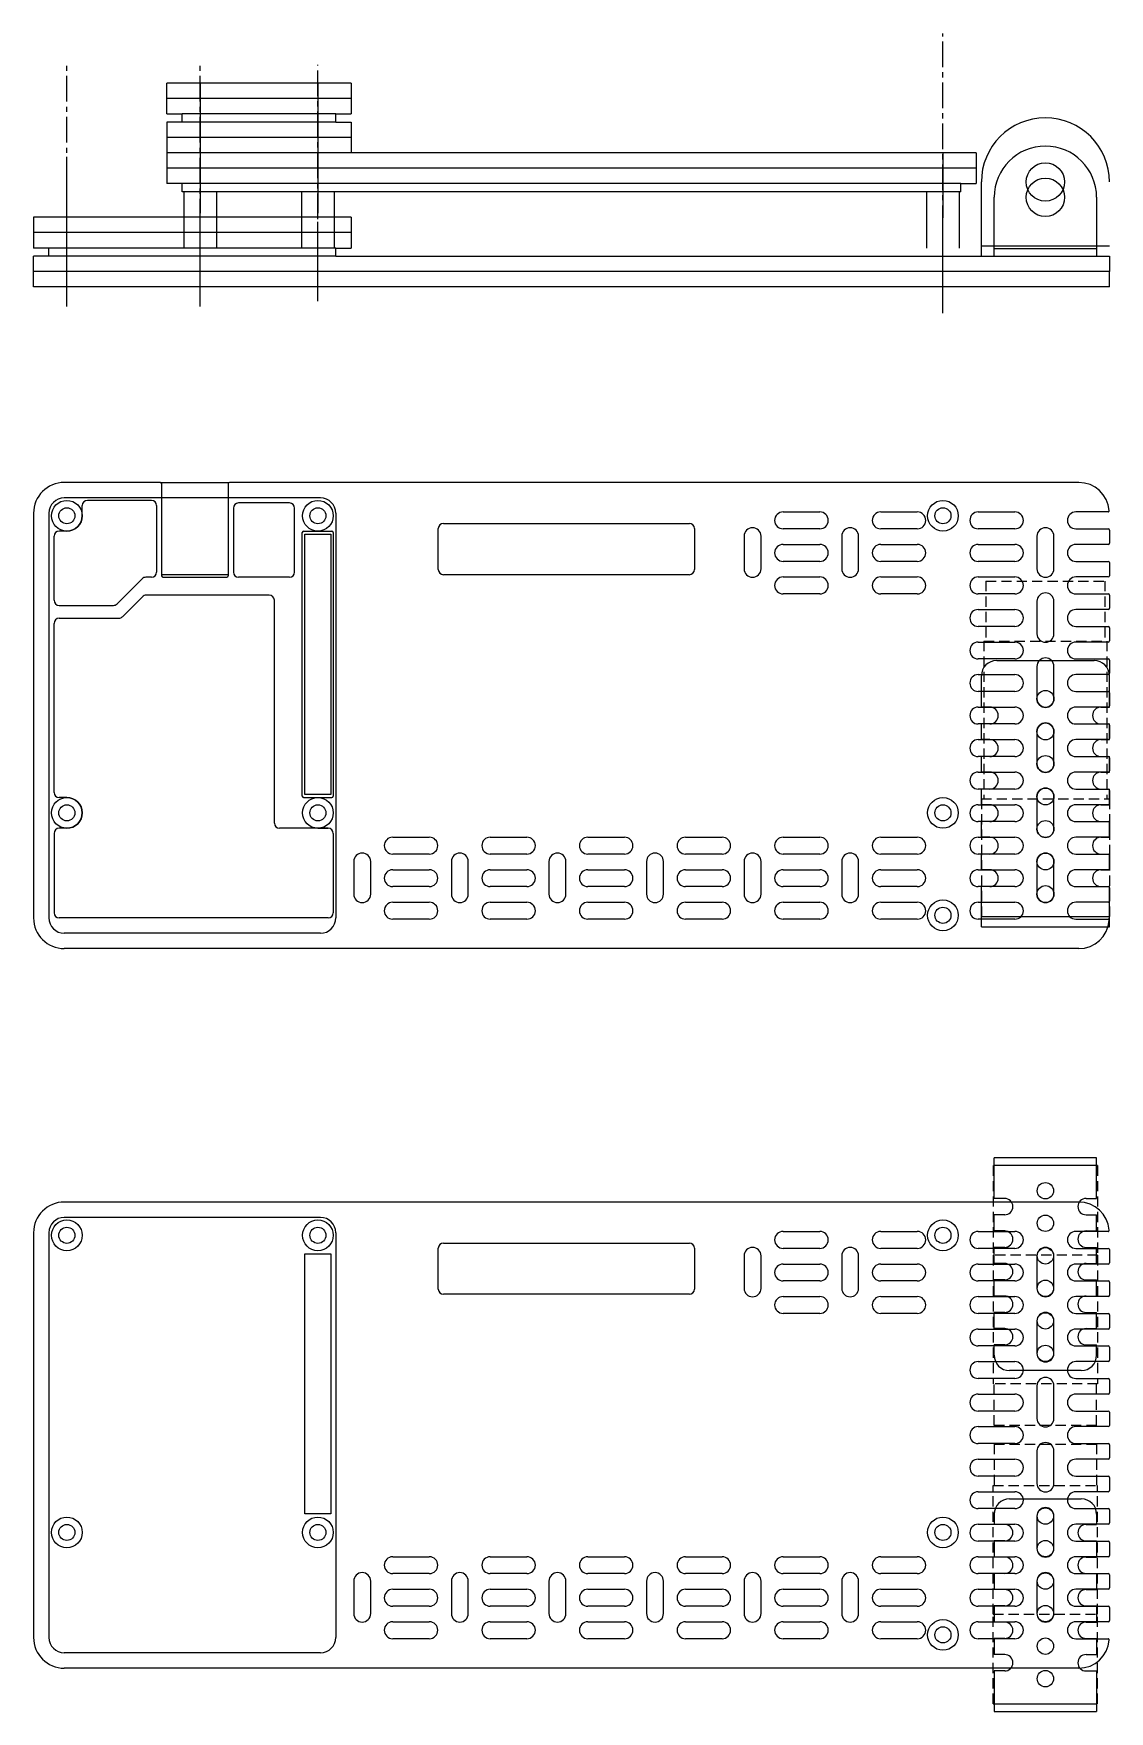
# Model space of a CAD drawing. Header units: millimetres. Extents: x -436 to 702, y -520 to 282.
# Drawn here: x -29 to 181, y -520.3 to -192.8 of the extents above; entities that cross this region are included whole.
import ezdxf

# ---------------------------------------------------------------- set-up
doc = ezdxf.new("R2010")
doc.units = ezdxf.units.MM
doc.header["$LTSCALE"] = 4
doc.header["$MEASUREMENT"] = 0
doc.linetypes.add('CENTER', pattern=[2, 1.25, -0.25, 0.25, -0.25])
doc.linetypes.add('DASHED', pattern=[0.75, 0.5, -0.25])
doc.layers.add('Mechanical', color=6, linetype='Continuous')
doc.layers.add('PCB', color=4, linetype='Continuous')

msp = doc.modelspace()

# ---------------------------------------------------------------- linework, layer by layer
for p, q in [((33, -202.45), (-3, -202.45)), ((-3, -205.45), (-3, -202.45)), ((33, -202.45), (33, -205.45)), ((33, -205.45), (-3, -205.45)), ((-3, -208.45), (-3, -205.45)), ((33, -205.45), (33, -208.45)), ((-3, -210.05), (-3, -213.05)), ((33, -210.05), (33, -213.05)), ((33, -213.05), (-3, -213.05)), ((-3, -213.05), (-3, -216.05)), ((155, -216.05), (-3, -216.05)), ((-3, -216.05), (-3, -219.05)), ((33, -213.05), (33, -216.05)), ((155, -216.05), (155, -219.05)), ((155, -219.05), (-3, -219.05)), ((-3, -219.05), (-3, -222.05)), ((155, -219.05), (155, -222.05)), ((33, -228.65), (-29, -228.65)), ((-29, -228.65), (-29, -231.65)), ((33, -228.65), (33, -231.65)), ((33, -231.65), (-29, -231.65)), ((-29, -231.65), (-29, -234.65)), ((33, -231.65), (33, -234.65)), ((-29, -239.25), (-29, -236.25)), ((30, -236.25), (181, -236.25)), ((181, -236.25), (181, -239.25)), ((181, -239.25), (-29, -239.25)), ((181, -242.25), (-29, -242.25)), ((-4.25, -280.42), (-23, -280.42)), ((175, -280.42), (9.25, -280.42)), ((-6, -283.92), (-18.5, -283.92)), ((20.96, -284.42), (11, -284.42)), ((-29, -286.42), (-29, -365.42)), ((21.96, -297.92), (21.96, -285.42)), ((23.46, -341.67), (23.46, -290.17)), ((29.5, -290.17), (29.5, -341.67)), ((-25, -348.92), (-25, -364.42)), ((28.5, -365.42), (-24, -365.42)), ((175, -371.42), (-23, -371.42)), ((175, -420.89), (-23, -420.89)), ((-29, -426.89), (-29, -505.89)), ((175, -511.89), (-23, -511.89))]:
    msp.add_line(p, q)
at = {"linetype": 'Continuous'}
for p, q in [((-3, -208.45), (0, -208.45)), ((30, -208.45), (33, -208.45)), ((0, -210.05), (-3, -210.05)), ((30, -210.05), (33, -210.05)), ((0, -222.05), (-3, -222.05)), ((152, -222.05), (155, -222.05)), ((-26, -234.65), (-29, -234.65)), ((30, -234.65), (33, -234.65)), ((-26, -236.25), (-29, -236.25)), ((-29, -242.25), (-29, -239.25)), ((181, -242.25), (181, -239.25)), ((-4, -280.67), (-4, -298.67)), ((9, -280.67), (9, -298.67)), ((-19.5, -286.92), (-19.5, -284.92)), ((-5, -284.92), (-5, -297.92)), ((10, -285.42), (10, -297.92)), ((117.3, -286.17), (124.45, -286.17)), ((136.35, -286.17), (143.5, -286.17)), ((155.4, -286.17), (162.55, -286.17)), ((180.73, -286.17), (174.45, -286.17)), ((-25, -303.42), (-25, -290.92)), ((-22.5, -289.92), (-24, -289.92)), ((23.71, -289.92), (29.25, -289.92)), ((50, -297.42), (50, -289.42)), ((51, -288.42), (99, -288.42)), ((100, -289.42), (100, -297.42)), ((109.7, -290.92), (109.7, -297.27)), ((113, -297.27), (113, -290.92)), ((124.45, -289.47), (117.3, -289.47)), ((128.75, -290.92), (128.75, -297.27)), ((132.05, -297.27), (132.05, -290.92)), ((143.5, -289.47), (136.35, -289.47)), ((162.55, -289.47), (155.4, -289.47)), ((166.85, -290.92), (166.85, -297.27)), ((170.15, -297.27), (170.15, -290.92)), ((174.45, -289.47), (180.75, -289.47)), ((181, -289.72), (181, -292.27)), ((117.3, -292.52), (124.45, -292.52)), ((136.35, -292.52), (143.5, -292.52)), ((155.4, -292.52), (162.55, -292.52)), ((180.75, -292.52), (174.45, -292.52)), ((124.45, -295.82), (117.3, -295.82)), ((143.5, -295.82), (136.35, -295.82)), ((162.55, -295.82), (155.4, -295.82)), ((174.45, -295.82), (180.75, -295.82)), ((181, -296.07), (181, -298.62)), ((-12.71, -304.13), (-7.79, -299.22)), ((-6, -298.92), (-7.09, -298.92)), ((-3.75, -298.92), (8.75, -298.92)), ((20.96, -298.92), (11, -298.92)), ((99, -298.42), (51, -298.42)), ((117.3, -298.87), (124.45, -298.87)), ((136.35, -298.87), (143.5, -298.87)), ((155.4, -298.87), (162.55, -298.87)), ((180.75, -298.87), (174.45, -298.87)), ((-24, -304.42), (-13.41, -304.42)), ((-11.67, -306.63), (-7.76, -302.72)), ((17, -302.42), (-7.05, -302.42)), ((18, -346.92), (18, -303.42)), ((124.45, -302.17), (117.3, -302.17)), ((143.5, -302.17), (136.35, -302.17)), ((162.55, -302.17), (155.4, -302.17)), ((166.85, -303.62), (166.85, -309.97)), ((170.15, -309.97), (170.15, -303.62)), ((174.45, -302.17), (180.75, -302.17)), ((181, -302.42), (181, -304.97)), ((-24, -306.92), (-12.38, -306.92)), ((155.4, -305.22), (162.55, -305.22)), ((180.75, -305.22), (174.45, -305.22)), ((-25, -340.92), (-25, -307.92)), ((162.55, -308.52), (155.4, -308.52)), ((174.45, -308.52), (180.75, -308.52)), ((181, -308.77), (181, -311.32)), ((155.4, -311.57), (162.55, -311.57)), ((180.75, -311.57), (174.45, -311.57)), ((162.55, -314.87), (155.4, -314.87)), ((166.85, -316.32), (166.85, -322.67)), ((170.15, -322.67), (170.15, -316.32)), ((174.45, -314.87), (180.75, -314.87)), ((181, -315.12), (181, -317.67)), ((155.4, -317.92), (162.55, -317.92)), ((180.75, -317.92), (174.45, -317.92)), ((162.55, -321.22), (155.4, -321.22)), ((155.4, -324.27), (162.55, -324.27)), ((174.45, -321.22), (180.75, -321.22)), ((180.75, -324.27), (174.45, -324.27)), ((181, -321.47), (181, -324.02)), ((162.55, -327.57), (155.4, -327.57)), ((155.4, -330.62), (162.55, -330.62)), ((166.85, -329.02), (166.85, -335.37)), ((170.15, -335.37), (170.15, -329.02)), ((174.45, -327.57), (180.75, -327.57)), ((180.75, -330.62), (174.45, -330.62)), ((181, -327.82), (181, -330.37)), ((162.55, -333.92), (155.4, -333.92)), ((174.45, -333.92), (180.75, -333.92)), ((155.4, -336.97), (162.55, -336.97)), ((180.75, -336.97), (174.45, -336.97)), ((181, -334.17), (181, -336.72)), ((162.55, -340.27), (155.4, -340.27)), ((174.45, -340.27), (180.75, -340.27)), ((181, -340.52), (181, -343.07)), ((-22.5, -341.92), (-24, -341.92)), ((23.71, -341.92), (29.25, -341.92)), ((155.4, -343.32), (162.55, -343.32)), ((166.85, -341.72), (166.85, -348.07)), ((170.15, -348.07), (170.15, -341.72)), ((180.75, -343.32), (174.45, -343.32)), ((162.55, -346.62), (155.4, -346.62)), ((174.45, -346.62), (180.75, -346.62)), ((181, -346.87), (181, -349.42)), ((-22.5, -347.92), (-24, -347.92)), ((28.5, -347.92), (19, -347.92)), ((26.5, -347.92), (28.5, -347.92)), ((29.5, -348.92), (29.5, -364.42)), ((41.1, -349.67), (48.25, -349.67)), ((60.15, -349.67), (67.3, -349.67)), ((79.2, -349.67), (86.35, -349.67)), ((98.25, -349.67), (105.4, -349.67)), ((117.3, -349.67), (124.45, -349.67)), ((136.35, -349.67), (143.5, -349.67)), ((155.4, -349.67), (162.55, -349.67)), ((180.75, -349.67), (174.45, -349.67)), ((48.25, -352.97), (41.1, -352.97)), ((67.3, -352.97), (60.15, -352.97)), ((86.35, -352.97), (79.2, -352.97)), ((105.4, -352.97), (98.25, -352.97)), ((124.45, -352.97), (117.3, -352.97)), ((143.5, -352.97), (136.35, -352.97)), ((162.55, -352.97), (155.4, -352.97)), ((174.45, -352.97), (180.75, -352.97)), ((181, -353.22), (181, -355.77)), ((33.5, -354.42), (33.5, -360.77)), ((36.8, -360.77), (36.8, -354.42)), ((41.1, -356.02), (48.25, -356.02)), ((52.55, -354.42), (52.55, -360.77)), ((55.85, -360.77), (55.85, -354.42)), ((60.15, -356.02), (67.3, -356.02)), ((71.6, -354.42), (71.6, -360.77)), ((74.9, -360.77), (74.9, -354.42)), ((79.2, -356.02), (86.35, -356.02)), ((90.65, -354.42), (90.65, -360.77)), ((93.95, -360.77), (93.95, -354.42)), ((98.25, -356.02), (105.4, -356.02)), ((109.7, -354.42), (109.7, -360.77)), ((113, -360.77), (113, -354.42)), ((117.3, -356.02), (124.45, -356.02)), ((128.75, -354.42), (128.75, -360.77)), ((132.05, -360.77), (132.05, -354.42)), ((136.35, -356.02), (143.5, -356.02)), ((155.4, -356.02), (162.55, -356.02)), ((166.85, -354.42), (166.85, -360.77)), ((170.15, -360.77), (170.15, -354.42)), ((180.75, -356.02), (174.45, -356.02)), ((48.25, -359.32), (41.1, -359.32)), ((67.3, -359.32), (60.15, -359.32)), ((86.35, -359.32), (79.2, -359.32)), ((105.4, -359.32), (98.25, -359.32)), ((124.45, -359.32), (117.3, -359.32)), ((143.5, -359.32), (136.35, -359.32)), ((162.55, -359.32), (155.4, -359.32)), ((174.45, -359.32), (180.75, -359.32)), ((181, -359.57), (181, -362.12)), ((41.1, -362.37), (48.25, -362.37)), ((60.15, -362.37), (67.3, -362.37)), ((79.2, -362.37), (86.35, -362.37)), ((98.25, -362.37), (105.4, -362.37)), ((117.3, -362.37), (124.45, -362.37)), ((136.35, -362.37), (143.5, -362.37)), ((155.4, -362.37), (162.55, -362.37)), ((180.75, -362.37), (174.45, -362.37)), ((48.25, -365.67), (41.1, -365.67)), ((67.3, -365.67), (60.15, -365.67)), ((86.35, -365.67), (79.2, -365.67)), ((105.4, -365.67), (98.25, -365.67)), ((124.45, -365.67), (117.3, -365.67)), ((143.5, -365.67), (136.35, -365.67)), ((162.55, -365.67), (155.4, -365.67)), ((174.45, -365.67), (180.73, -365.67)), ((51, -428.89), (99, -428.89)), ((117.3, -426.64), (124.45, -426.64)), ((136.35, -426.64), (143.5, -426.64)), ((155.4, -426.64), (162.55, -426.64)), ((180.73, -426.64), (174.45, -426.64)), ((50, -437.89), (50, -429.89)), ((100, -429.89), (100, -437.89)), ((109.7, -431.39), (109.7, -437.74)), ((113, -437.74), (113, -431.39)), ((124.45, -429.94), (117.3, -429.94)), ((128.75, -431.39), (128.75, -437.74)), ((132.05, -437.74), (132.05, -431.39)), ((143.5, -429.94), (136.35, -429.94)), ((162.55, -429.94), (155.4, -429.94)), ((166.85, -431.39), (166.85, -437.74)), ((170.15, -437.74), (170.15, -431.39)), ((174.45, -429.94), (180.75, -429.94)), ((181, -430.19), (181, -432.74)), ((117.3, -432.99), (124.45, -432.99)), ((136.35, -432.99), (143.5, -432.99)), ((155.4, -432.99), (162.55, -432.99)), ((180.75, -432.99), (174.45, -432.99)), ((99, -438.89), (51, -438.89)), ((124.45, -436.29), (117.3, -436.29)), ((143.5, -436.29), (136.35, -436.29)), ((162.55, -436.29), (155.4, -436.29)), ((174.45, -436.29), (180.75, -436.29)), ((181, -436.54), (181, -439.09)), ((117.3, -439.34), (124.45, -439.34)), ((136.35, -439.34), (143.5, -439.34)), ((155.4, -439.34), (162.55, -439.34)), ((180.75, -439.34), (174.45, -439.34)), ((124.45, -442.64), (117.3, -442.64)), ((143.5, -442.64), (136.35, -442.64)), ((162.55, -442.64), (155.4, -442.64)), ((166.85, -444.09), (166.85, -450.44)), ((170.15, -450.44), (170.15, -444.09)), ((174.45, -442.64), (180.75, -442.64)), ((181, -442.89), (181, -445.44)), ((155.4, -445.69), (162.55, -445.69)), ((180.75, -445.69), (174.45, -445.69)), ((162.55, -448.99), (155.4, -448.99)), ((174.45, -448.99), (180.75, -448.99)), ((181, -449.24), (181, -451.79)), ((155.4, -452.04), (162.55, -452.04)), ((180.75, -452.04), (174.45, -452.04)), ((162.55, -455.34), (155.4, -455.34)), ((155.4, -458.39), (162.55, -458.39)), ((166.85, -456.79), (166.85, -463.14)), ((170.15, -463.14), (170.15, -456.79)), ((174.45, -455.34), (180.75, -455.34)), ((180.75, -458.39), (174.45, -458.39)), ((181, -455.59), (181, -458.14)), ((162.55, -461.69), (155.4, -461.69)), ((174.45, -461.69), (180.75, -461.69)), ((155.4, -464.74), (162.55, -464.74)), ((180.75, -464.74), (174.45, -464.74)), ((181, -461.94), (181, -464.49)), ((162.55, -468.04), (155.4, -468.04)), ((174.45, -468.04), (180.75, -468.04)), ((181, -468.29), (181, -470.84)), ((155.4, -471.09), (162.55, -471.09)), ((166.85, -469.49), (166.85, -475.84)), ((170.15, -475.84), (170.15, -469.49)), ((180.75, -471.09), (174.45, -471.09)), ((162.55, -474.39), (155.4, -474.39)), ((174.45, -474.39), (180.75, -474.39)), ((181, -474.64), (181, -477.19)), ((155.4, -477.44), (162.55, -477.44)), ((180.75, -477.44), (174.45, -477.44)), ((162.55, -480.74), (155.4, -480.74)), ((174.45, -480.74), (180.75, -480.74)), ((181, -480.99), (181, -483.54)), ((155.4, -483.79), (162.55, -483.79)), ((166.85, -482.19), (166.85, -488.54)), ((170.15, -488.54), (170.15, -482.19)), ((180.75, -483.79), (174.45, -483.79)), ((162.55, -487.09), (155.4, -487.09)), ((174.45, -487.09), (180.75, -487.09)), ((181, -487.34), (181, -489.89)), ((41.1, -490.14), (48.25, -490.14)), ((60.15, -490.14), (67.3, -490.14)), ((79.2, -490.14), (86.35, -490.14)), ((98.25, -490.14), (105.4, -490.14)), ((117.3, -490.14), (124.45, -490.14)), ((136.35, -490.14), (143.5, -490.14)), ((155.4, -490.14), (162.55, -490.14)), ((180.75, -490.14), (174.45, -490.14)), ((48.25, -493.44), (41.1, -493.44)), ((67.3, -493.44), (60.15, -493.44)), ((86.35, -493.44), (79.2, -493.44)), ((105.4, -493.44), (98.25, -493.44)), ((124.45, -493.44), (117.3, -493.44)), ((143.5, -493.44), (136.35, -493.44)), ((162.55, -493.44), (155.4, -493.44)), ((174.45, -493.44), (180.75, -493.44)), ((181, -493.69), (181, -496.24)), ((33.5, -494.89), (33.5, -501.24)), ((36.8, -501.24), (36.8, -494.89)), ((41.1, -496.49), (48.25, -496.49)), ((52.55, -494.89), (52.55, -501.24)), ((55.85, -501.24), (55.85, -494.89)), ((60.15, -496.49), (67.3, -496.49)), ((71.6, -494.89), (71.6, -501.24)), ((74.9, -501.24), (74.9, -494.89)), ((79.2, -496.49), (86.35, -496.49)), ((90.65, -494.89), (90.65, -501.24)), ((93.95, -501.24), (93.95, -494.89)), ((98.25, -496.49), (105.4, -496.49)), ((109.7, -494.89), (109.7, -501.24)), ((113, -501.24), (113, -494.89)), ((117.3, -496.49), (124.45, -496.49)), ((128.75, -494.89), (128.75, -501.24)), ((132.05, -501.24), (132.05, -494.89)), ((136.35, -496.49), (143.5, -496.49)), ((155.4, -496.49), (162.55, -496.49)), ((166.85, -494.89), (166.85, -501.24)), ((170.15, -501.24), (170.15, -494.89)), ((180.75, -496.49), (174.45, -496.49)), ((48.25, -499.79), (41.1, -499.79)), ((67.3, -499.79), (60.15, -499.79)), ((86.35, -499.79), (79.2, -499.79)), ((105.4, -499.79), (98.25, -499.79)), ((124.45, -499.79), (117.3, -499.79)), ((143.5, -499.79), (136.35, -499.79)), ((162.55, -499.79), (155.4, -499.79)), ((174.45, -499.79), (180.75, -499.79)), ((181, -500.04), (181, -502.59)), ((41.1, -502.84), (48.25, -502.84)), ((60.15, -502.84), (67.3, -502.84)), ((79.2, -502.84), (86.35, -502.84)), ((98.25, -502.84), (105.4, -502.84)), ((117.3, -502.84), (124.45, -502.84)), ((136.35, -502.84), (143.5, -502.84)), ((155.4, -502.84), (162.55, -502.84)), ((180.75, -502.84), (174.45, -502.84)), ((48.25, -506.14), (41.1, -506.14)), ((67.3, -506.14), (60.15, -506.14)), ((86.35, -506.14), (79.2, -506.14)), ((105.4, -506.14), (98.25, -506.14)), ((124.45, -506.14), (117.3, -506.14)), ((143.5, -506.14), (136.35, -506.14)), ((162.55, -506.14), (155.4, -506.14)), ((174.45, -506.14), (180.73, -506.14))]:
    msp.add_line(p, q, dxfattribs=at)
for centre in [(-22.5, -286.92), (26.5, -286.92), (-22.5, -427.39), (26.5, -427.39)]:
    msp.add_circle(centre, 1.57)
for centre in [(148.5, -286.92), (-22.5, -344.92), (26.5, -344.92), (148.5, -344.92), (148.5, -364.92), (148.5, -427.39), (-22.5, -485.39), (26.5, -485.39), (148.5, -485.39), (148.5, -505.39)]:
    msp.add_circle(centre, 1.57, dxfattribs=at)
for centre, radius, start, end in [((-23, -286.42), 6, 90, 180), ((20.96, -285.42), 1, 0, 90), ((-23, -365.42), 6, 180, 270), ((-24, -364.42), 1, 180, 270), ((-23, -426.89), 6, 90, 180), ((-23, -505.89), 6, 180, 270)]:
    msp.add_arc(centre, radius, start, end)
for centre, radius, start, end in [((-4.25, -280.67), 0.25, 0, 90), ((9.25, -280.67), 0.25, 90, 180), ((175, -286.42), 6, 4.9885, 90), ((-18.5, -284.92), 1, 90, 180), ((-6, -284.92), 1, 0, 90), ((11, -285.42), 1, 90, 180), ((-22.5, -286.92), 3, 270, 0), ((117.3, -287.82), 1.65, 90, 270), ((124.45, -287.82), 1.65, 270, 90), ((136.35, -287.82), 1.65, 90, 270), ((143.5, -287.82), 1.65, 270, 90), ((155.4, -287.82), 1.65, 90, 270), ((162.55, -287.82), 1.65, 270, 90), ((174.45, -287.82), 1.65, 90, 270), ((180.73, -285.92), 0.25, 270, 4.9885), ((-24, -290.92), 1, 90, 180), ((23.71, -290.17), 0.25, 90, 180), ((29.25, -290.17), 0.25, 0, 90), ((51, -289.42), 1, 90, 180), ((99, -289.42), 1, 0, 90), ((111.35, -290.92), 1.65, 0, 180), ((130.4, -290.92), 1.65, 0, 180), ((168.5, -290.92), 1.65, 0, 180), ((180.75, -289.72), 0.25, 0, 90), ((117.3, -294.17), 1.65, 90, 270), ((124.45, -294.17), 1.65, 270, 90), ((136.35, -294.17), 1.65, 90, 270), ((143.5, -294.17), 1.65, 270, 90), ((155.4, -294.17), 1.65, 90, 270), ((162.55, -294.17), 1.65, 270, 90), ((174.45, -294.17), 1.65, 90, 270), ((180.75, -292.27), 0.25, 270, 0), ((-6, -297.92), 1, 270, 0), ((11, -297.92), 1, 180, 270), ((20.96, -297.92), 1, 270, 0), ((51, -297.42), 1, 180, 270), ((99, -297.42), 1, 270, 0), ((111.35, -297.27), 1.65, 180, 0), ((130.4, -297.27), 1.65, 180, 0), ((168.5, -297.27), 1.65, 180, 0), ((180.75, -296.07), 0.25, 0, 90), ((-7.09, -299.92), 1, 90, 135), ((-3.75, -298.67), 0.25, 180, 270), ((8.75, -298.67), 0.25, 270, 0), ((117.3, -300.52), 1.65, 90, 270), ((124.45, -300.52), 1.65, 270, 90), ((136.35, -300.52), 1.65, 90, 270), ((143.5, -300.52), 1.65, 270, 90), ((155.4, -300.52), 1.65, 90, 270), ((162.55, -300.52), 1.65, 270, 90), ((174.45, -300.52), 1.65, 90, 270), ((180.75, -298.62), 0.25, 270, 0), ((-24, -303.42), 1, 180, 270), ((-13.41, -303.42), 1, 270, 315), ((-7.05, -303.42), 1, 90, 135), ((17, -303.42), 1, 0, 90), ((168.5, -303.62), 1.65, 0, 180), ((180.75, -302.42), 0.25, 0, 90), ((-24, -307.92), 1, 90, 180), ((-12.38, -305.92), 1, 270, 315), ((155.4, -306.87), 1.65, 90, 270), ((162.55, -306.87), 1.65, 270, 90), ((174.45, -306.87), 1.65, 90, 270), ((180.75, -304.97), 0.25, 270, 0), ((168.5, -309.97), 1.65, 180, 0), ((180.75, -308.77), 0.25, 0, 90), ((155.4, -313.22), 1.65, 90, 270), ((162.55, -313.22), 1.65, 270, 90), ((174.45, -313.22), 1.65, 90, 270), ((180.75, -311.32), 0.25, 270, 0), ((168.5, -316.32), 1.65, 0, 180), ((180.75, -315.12), 0.25, 0, 90), ((180.75, -317.67), 0.25, 270, 0), ((155.4, -319.57), 1.65, 90, 270), ((162.55, -319.57), 1.65, 270, 90), ((174.45, -319.57), 1.65, 90, 270), ((155.4, -325.92), 1.65, 90, 270), ((162.55, -325.92), 1.65, 270, 90), ((168.5, -322.67), 1.65, 180, 0), ((174.45, -325.92), 1.65, 90, 270), ((180.75, -321.47), 0.25, 0, 90), ((180.75, -324.02), 0.25, 270, 0), ((168.5, -329.02), 1.65, 0, 180), ((155.4, -332.27), 1.65, 90, 270), ((162.55, -332.27), 1.65, 270, 90), ((174.45, -332.27), 1.65, 90, 270), ((180.75, -327.82), 0.25, 360, 90), ((180.75, -330.37), 0.25, 270, 360), ((180.75, -334.17), 0.25, 0, 90), ((155.4, -338.62), 1.65, 90, 270), ((162.55, -338.62), 1.65, 270, 90), ((168.5, -335.37), 1.65, 180, 0), ((174.45, -338.62), 1.65, 90, 270), ((180.75, -336.72), 0.25, 270, 0), ((168.5, -341.72), 1.65, 0, 180), ((180.75, -340.52), 0.25, 0, 90), ((-24, -340.92), 1, 180, 270), ((-22.5, -344.92), 3, 270, 90), ((23.71, -341.67), 0.25, 180, 270), ((29.25, -341.67), 0.25, 270, 0), ((155.4, -344.97), 1.65, 90, 270), ((162.55, -344.97), 1.65, 270, 90), ((174.45, -344.97), 1.65, 90, 270), ((180.75, -343.07), 0.25, 270, 0), ((19, -346.92), 1, 180, 270), ((180.75, -346.87), 0.25, 0, 90), ((-24, -348.92), 1, 90, 180), ((28.5, -348.92), 1, 0, 90), ((41.1, -351.32), 1.65, 90, 270), ((48.25, -351.32), 1.65, 270, 90), ((60.15, -351.32), 1.65, 90, 270), ((67.3, -351.32), 1.65, 270, 90), ((79.2, -351.32), 1.65, 90, 270), ((86.35, -351.32), 1.65, 270, 90), ((98.25, -351.32), 1.65, 90, 270), ((105.4, -351.32), 1.65, 270, 90), ((117.3, -351.32), 1.65, 90, 270), ((124.45, -351.32), 1.65, 270, 90), ((136.35, -351.32), 1.65, 90, 270), ((143.5, -351.32), 1.65, 270, 90), ((155.4, -351.32), 1.65, 90, 270), ((162.55, -351.32), 1.65, 270, 90), ((168.5, -348.07), 1.65, 180, 0), ((174.45, -351.32), 1.65, 90, 270), ((180.75, -349.42), 0.25, 270, 0), ((35.15, -354.42), 1.65, 0, 180), ((54.2, -354.42), 1.65, 0, 180), ((73.25, -354.42), 1.65, 0, 180), ((92.3, -354.42), 1.65, 0, 180), ((111.35, -354.42), 1.65, 0, 180), ((130.4, -354.42), 1.65, 0, 180), ((168.5, -354.42), 1.65, 0, 180), ((180.75, -353.22), 0.25, 360, 90), ((41.1, -357.67), 1.65, 90, 270), ((48.25, -357.67), 1.65, 270, 90), ((60.15, -357.67), 1.65, 90, 270), ((67.3, -357.67), 1.65, 270, 90), ((79.2, -357.67), 1.65, 90, 270), ((86.35, -357.67), 1.65, 270, 90), ((98.25, -357.67), 1.65, 90, 270), ((105.4, -357.67), 1.65, 270, 90), ((117.3, -357.67), 1.65, 90, 270), ((124.45, -357.67), 1.65, 270, 90), ((136.35, -357.67), 1.65, 90, 270), ((143.5, -357.67), 1.65, 270, 90), ((155.4, -357.67), 1.65, 90, 270), ((162.55, -357.67), 1.65, 270, 90), ((174.45, -357.67), 1.65, 90, 270), ((180.75, -355.77), 0.25, 270, 360), ((180.75, -359.57), 0.25, 0, 90), ((35.15, -360.77), 1.65, 180, 0), ((41.1, -364.02), 1.65, 90, 270), ((48.25, -364.02), 1.65, 270, 90), ((54.2, -360.77), 1.65, 180, 0), ((60.15, -364.02), 1.65, 90, 270), ((67.3, -364.02), 1.65, 270, 90), ((73.25, -360.77), 1.65, 180, 0), ((79.2, -364.02), 1.65, 90, 270), ((86.35, -364.02), 1.65, 270, 90), ((92.3, -360.77), 1.65, 180, 0), ((98.25, -364.02), 1.65, 90, 270), ((105.4, -364.02), 1.65, 270, 90), ((111.35, -360.77), 1.65, 180, 0), ((117.3, -364.02), 1.65, 90, 270), ((124.45, -364.02), 1.65, 270, 90), ((130.4, -360.77), 1.65, 180, 0), ((136.35, -364.02), 1.65, 90, 270), ((143.5, -364.02), 1.65, 270, 90), ((155.4, -364.02), 1.65, 90, 270), ((162.55, -364.02), 1.65, 270, 90), ((168.5, -360.77), 1.65, 180, 0), ((174.45, -364.02), 1.65, 90, 270), ((180.75, -362.12), 0.25, 270, 0), ((28.5, -364.42), 1, 270, 0), ((175, -365.42), 6, 270, 355.0115), ((180.73, -365.92), 0.25, 355.0115, 90), ((175, -426.89), 6, 4.9885, 90), ((51, -429.89), 1, 90, 180), ((99, -429.89), 1, 0, 90), ((117.3, -428.29), 1.65, 90, 270), ((124.45, -428.29), 1.65, 270, 90), ((136.35, -428.29), 1.65, 90, 270), ((143.5, -428.29), 1.65, 270, 90), ((155.4, -428.29), 1.65, 90, 270), ((162.55, -428.29), 1.65, 270, 90), ((174.45, -428.29), 1.65, 90, 270), ((180.73, -426.39), 0.25, 270, 4.9885), ((111.35, -431.39), 1.65, 0, 180), ((130.4, -431.39), 1.65, 0, 180), ((168.5, -431.39), 1.65, 0, 180), ((180.75, -430.19), 0.25, 0, 90), ((117.3, -434.64), 1.65, 90, 270), ((124.45, -434.64), 1.65, 270, 90), ((136.35, -434.64), 1.65, 90, 270), ((143.5, -434.64), 1.65, 270, 90), ((155.4, -434.64), 1.65, 90, 270), ((162.55, -434.64), 1.65, 270, 90), ((174.45, -434.64), 1.65, 90, 270), ((180.75, -432.74), 0.25, 270, 0), ((51, -437.89), 1, 180, 270), ((99, -437.89), 1, 270, 0), ((111.35, -437.74), 1.65, 180, 0), ((130.4, -437.74), 1.65, 180, 0), ((168.5, -437.74), 1.65, 180, 0), ((180.75, -436.54), 0.25, 0, 90), ((117.3, -440.99), 1.65, 90, 270), ((124.45, -440.99), 1.65, 270, 90), ((136.35, -440.99), 1.65, 90, 270), ((143.5, -440.99), 1.65, 270, 90), ((155.4, -440.99), 1.65, 90, 270), ((162.55, -440.99), 1.65, 270, 90), ((174.45, -440.99), 1.65, 90, 270), ((180.75, -439.09), 0.25, 270, 0), ((168.5, -444.09), 1.65, 0, 180), ((180.75, -442.89), 0.25, 0, 90), ((180.75, -445.44), 0.25, 270, 0), ((155.4, -447.34), 1.65, 90, 270), ((162.55, -447.34), 1.65, 270, 90), ((174.45, -447.34), 1.65, 90, 270), ((168.5, -450.44), 1.65, 180, 0), ((180.75, -449.24), 0.25, 0, 90), ((180.75, -451.79), 0.25, 270, 0), ((155.4, -453.69), 1.65, 90, 270), ((162.55, -453.69), 1.65, 270, 90), ((168.5, -456.79), 1.65, 0, 180), ((174.45, -453.69), 1.65, 90, 270), ((155.4, -460.04), 1.65, 90, 270), ((162.55, -460.04), 1.65, 270, 90), ((174.45, -460.04), 1.65, 90, 270), ((180.75, -455.59), 0.25, 0, 90), ((180.75, -458.14), 0.25, 270, 0), ((180.75, -461.94), 0.25, 0, 90), ((155.4, -466.39), 1.65, 90, 270), ((162.55, -466.39), 1.65, 270, 90), ((168.5, -463.14), 1.65, 180, 0), ((174.45, -466.39), 1.65, 90, 270), ((180.75, -464.49), 0.25, 270, 0), ((168.5, -469.49), 1.65, 0, 180), ((180.75, -468.29), 0.25, 360, 90), ((155.4, -472.74), 1.65, 90, 270), ((162.55, -472.74), 1.65, 270, 90), ((174.45, -472.74), 1.65, 90, 270), ((180.75, -470.84), 0.25, 270, 360), ((180.75, -474.64), 0.25, 0, 90), ((155.4, -479.09), 1.65, 90, 270), ((162.55, -479.09), 1.65, 270, 90), ((168.5, -475.84), 1.65, 180, 0), ((174.45, -479.09), 1.65, 90, 270), ((180.75, -477.19), 0.25, 270, 0), ((168.5, -482.19), 1.65, 0, 180), ((180.75, -480.99), 0.25, 0, 90), ((155.4, -485.44), 1.65, 90, 270), ((162.55, -485.44), 1.65, 270, 90), ((174.45, -485.44), 1.65, 90, 270), ((180.75, -483.54), 0.25, 270, 0), ((180.75, -487.34), 0.25, 0, 90), ((41.1, -491.79), 1.65, 90, 270), ((48.25, -491.79), 1.65, 270, 90), ((60.15, -491.79), 1.65, 90, 270), ((67.3, -491.79), 1.65, 270, 90), ((79.2, -491.79), 1.65, 90, 270), ((86.35, -491.79), 1.65, 270, 90), ((98.25, -491.79), 1.65, 90, 270), ((105.4, -491.79), 1.65, 270, 90), ((117.3, -491.79), 1.65, 90, 270), ((124.45, -491.79), 1.65, 270, 90), ((136.35, -491.79), 1.65, 90, 270), ((143.5, -491.79), 1.65, 270, 90), ((155.4, -491.79), 1.65, 90, 270), ((162.55, -491.79), 1.65, 270, 90), ((168.5, -488.54), 1.65, 180, 0), ((174.45, -491.79), 1.65, 90, 270), ((180.75, -489.89), 0.25, 270, 0), ((35.15, -494.89), 1.65, 0, 180), ((54.2, -494.89), 1.65, 0, 180), ((73.25, -494.89), 1.65, 0, 180), ((92.3, -494.89), 1.65, 0, 180), ((111.35, -494.89), 1.65, 0, 180), ((130.4, -494.89), 1.65, 0, 180), ((168.5, -494.89), 1.65, 0, 180), ((180.75, -493.69), 0.25, 360, 90), ((41.1, -498.14), 1.65, 90, 270), ((48.25, -498.14), 1.65, 270, 90), ((60.15, -498.14), 1.65, 90, 270), ((67.3, -498.14), 1.65, 270, 90), ((79.2, -498.14), 1.65, 90, 270), ((86.35, -498.14), 1.65, 270, 90), ((98.25, -498.14), 1.65, 90, 270), ((105.4, -498.14), 1.65, 270, 90), ((117.3, -498.14), 1.65, 90, 270), ((124.45, -498.14), 1.65, 270, 90), ((136.35, -498.14), 1.65, 90, 270), ((143.5, -498.14), 1.65, 270, 90), ((155.4, -498.14), 1.65, 90, 270), ((162.55, -498.14), 1.65, 270, 90), ((174.45, -498.14), 1.65, 90, 270), ((180.75, -496.24), 0.25, 270, 360), ((180.75, -500.04), 0.25, 0, 90), ((35.15, -501.24), 1.65, 180, 0), ((41.1, -504.49), 1.65, 90, 270), ((48.25, -504.49), 1.65, 270, 90), ((54.2, -501.24), 1.65, 180, 0), ((60.15, -504.49), 1.65, 90, 270), ((67.3, -504.49), 1.65, 270, 90), ((73.25, -501.24), 1.65, 180, 0), ((79.2, -504.49), 1.65, 90, 270), ((86.35, -504.49), 1.65, 270, 90), ((92.3, -501.24), 1.65, 180, 0), ((98.25, -504.49), 1.65, 90, 270), ((105.4, -504.49), 1.65, 270, 90), ((111.35, -501.24), 1.65, 180, 0), ((117.3, -504.49), 1.65, 90, 270), ((124.45, -504.49), 1.65, 270, 90), ((130.4, -501.24), 1.65, 180, 0), ((136.35, -504.49), 1.65, 90, 270), ((143.5, -504.49), 1.65, 270, 90), ((155.4, -504.49), 1.65, 90, 270), ((162.55, -504.49), 1.65, 270, 90), ((168.5, -501.24), 1.65, 180, 0), ((174.45, -504.49), 1.65, 90, 270), ((180.75, -502.59), 0.25, 270, 0), ((175, -505.89), 6, 270, 355.0115), ((180.73, -506.39), 0.25, 355.0115, 90)]:
    msp.add_arc(centre, radius, start, end, dxfattribs=at)
at = {"layer": 'Mechanical'}
for p, q in [((3.5, -202.45), (3.5, -227.85)), ((26.5, -202.45), (26.5, -227.85)), ((-22.5, -242.25), (-22.5, -216.85)), ((0.33, -223.65), (0.33, -234.65)), ((6.68, -223.65), (6.68, -234.65)), ((23.33, -223.65), (23.33, -234.65)), ((29.68, -223.65), (29.68, -234.65)), ((145.32, -223.65), (145.32, -234.65)), ((151.68, -223.65), (151.68, -234.65)), ((26.5, -242.25), (26.5, -229.55)), ((23.96, -341.32), (23.96, -290.52)), ((23.96, -290.52), (29.04, -290.52)), ((29.04, -290.52), (29.04, -341.32)), ((159, -315.17), (178, -315.17)), ((156, -324.27), (156, -318.17)), ((181, -324.27), (181, -318.17)), ((157.65, -324.27), (156, -324.27)), ((179.35, -324.27), (181, -324.27)), ((156, -330.62), (156, -327.57)), ((157.65, -327.57), (156, -327.57)), ((157.65, -330.62), (156, -330.62)), ((179.35, -327.57), (181, -327.57)), ((179.35, -330.62), (181, -330.62)), ((181, -330.62), (181, -327.57)), ((156, -336.97), (156, -333.92)), ((157.65, -333.92), (156, -333.92)), ((179.35, -333.92), (181, -333.92)), ((181, -336.97), (181, -333.92)), ((157.65, -336.97), (156, -336.97)), ((179.35, -336.97), (181, -336.97)), ((156, -343.32), (156, -340.27)), ((157.65, -340.27), (156, -340.27)), ((179.35, -340.27), (181, -340.27)), ((181, -343.32), (181, -340.27)), ((29.04, -341.32), (23.96, -341.32)), ((157.65, -343.32), (156, -343.32)), ((179.35, -343.32), (181, -343.32)), ((156, -349.67), (156, -346.62)), ((157.65, -346.62), (156, -346.62)), ((179.35, -346.62), (181, -346.62)), ((181, -349.67), (181, -346.62)), ((157.65, -349.67), (156, -349.67)), ((179.35, -349.67), (181, -349.67)), ((156, -356.02), (156, -352.97)), ((157.65, -352.97), (156, -352.97)), ((179.35, -352.97), (181, -352.97)), ((181, -356.02), (181, -352.97)), ((157.65, -356.02), (156, -356.02)), ((179.35, -356.02), (181, -356.02)), ((156, -367.17), (156, -359.32)), ((157.65, -359.32), (156, -359.32)), ((179.35, -359.32), (181, -359.32)), ((181, -367.17), (181, -359.32)), ((156, -365.17), (181, -365.17)), ((156, -367.17), (181, -367.17)), ((23.96, -481.79), (23.96, -430.99)), ((23.96, -430.99), (29.04, -430.99)), ((29.04, -430.99), (29.04, -481.79)), ((29.04, -481.79), (23.96, -481.79))]:
    msp.add_line(p, q, dxfattribs=at)
at = {"layer": 'Mechanical', "linetype": 'Continuous'}
for p, q in [((148.5, -216.05), (148.5, -228.75)), ((156, -236.25), (156, -221.75)), ((158.5, -236.25), (158.5, -224.75)), ((178.5, -224.75), (178.5, -236.25)), ((3.5, -242.25), (3.5, -229.55)), ((148.5, -242.25), (148.5, -229.55)), ((156, -234.25), (181, -234.25)), ((158.5, -234.75), (178.5, -234.75)), ((156, -236.25), (181, -236.25)), ((158.5, -236.25), (178.5, -236.25)), ((-4, -280.42), (-4, -298.42)), ((-4, -280.42), (9, -280.42)), ((9, -280.42), (9, -298.42)), ((9, -298.42), (-4, -298.42)), ((178.5, -412.29), (158.5, -412.29)), ((158.5, -420.19), (158.5, -412.29)), ((178.5, -420.19), (178.5, -412.29)), ((178.5, -413.79), (158.5, -413.79)), ((160.55, -420.19), (158.5, -420.19)), ((176.45, -420.19), (178.5, -420.19)), ((158.5, -426.54), (158.5, -423.39)), ((160.55, -423.39), (158.5, -423.39)), ((176.45, -423.39), (178.5, -423.39)), ((178.5, -426.54), (178.5, -423.39)), ((160.55, -426.54), (158.5, -426.54)), ((176.45, -426.54), (178.5, -426.54)), ((158.5, -432.89), (158.5, -429.74)), ((160.55, -429.74), (158.5, -429.74)), ((176.45, -429.74), (178.5, -429.74)), ((178.5, -432.89), (178.5, -429.74)), ((160.55, -432.89), (158.5, -432.89)), ((176.45, -432.89), (178.5, -432.89)), ((158.5, -439.24), (158.5, -436.09)), ((160.55, -436.09), (158.5, -436.09)), ((176.45, -436.09), (178.5, -436.09)), ((178.5, -439.24), (178.5, -436.09)), ((160.55, -439.24), (158.5, -439.24)), ((176.45, -439.24), (178.5, -439.24)), ((158.5, -445.59), (158.5, -442.44)), ((160.55, -442.44), (158.5, -442.44)), ((176.45, -442.44), (178.5, -442.44)), ((178.5, -445.59), (178.5, -442.44)), ((160.55, -445.59), (158.5, -445.59)), ((176.45, -445.59), (178.5, -445.59)), ((158.5, -450.79), (158.5, -448.79)), ((160.55, -448.79), (158.5, -448.79)), ((176.45, -448.79), (178.5, -448.79)), ((178.5, -450.79), (178.5, -448.79)), ((175.5, -453.79), (161.5, -453.79)), ((161.5, -478.84), (175.5, -478.84)), ((158.5, -481.84), (158.5, -483.84)), ((160.55, -483.84), (158.5, -483.84)), ((176.45, -483.84), (178.5, -483.84)), ((178.5, -481.84), (178.5, -483.84)), ((158.5, -487.04), (158.5, -490.19)), ((160.55, -487.04), (158.5, -487.04)), ((176.45, -487.04), (178.5, -487.04)), ((178.5, -487.04), (178.5, -490.19)), ((160.55, -490.19), (158.5, -490.19)), ((176.45, -490.19), (178.5, -490.19)), ((158.5, -493.39), (158.5, -496.54)), ((160.55, -493.39), (158.5, -493.39)), ((176.45, -493.39), (178.5, -493.39)), ((178.5, -493.39), (178.5, -496.54)), ((160.55, -496.54), (158.5, -496.54)), ((176.45, -496.54), (178.5, -496.54)), ((158.5, -499.74), (158.5, -502.89)), ((160.55, -499.74), (158.5, -499.74)), ((176.45, -499.74), (178.5, -499.74)), ((178.5, -499.74), (178.5, -502.89)), ((160.55, -502.89), (158.5, -502.89)), ((176.45, -502.89), (178.5, -502.89)), ((158.5, -506.09), (158.5, -509.24)), ((160.55, -506.09), (158.5, -506.09)), ((176.45, -506.09), (178.5, -506.09)), ((178.5, -506.09), (178.5, -509.24)), ((160.55, -509.24), (158.5, -509.24)), ((176.45, -509.24), (178.5, -509.24)), ((158.5, -512.44), (158.5, -520.34)), ((160.55, -512.44), (158.5, -512.44)), ((176.45, -512.44), (178.5, -512.44)), ((178.5, -512.44), (178.5, -520.34)), ((158.5, -518.84), (178.5, -518.84)), ((158.5, -520.34), (178.5, -520.34))]:
    msp.add_line(p, q, dxfattribs=at)
at = {"layer": 'Mechanical', "linetype": 'DASHED'}
for p, q in [((156.9, -299.67), (180.1, -299.67)), ((156.9, -299.67), (156.9, -311.37)), ((180.1, -299.67), (180.1, -311.37)), ((156.5, -311.37), (180.5, -311.37)), ((156.5, -311.37), (156.5, -342.17)), ((180.5, -311.37), (180.5, -342.17)), ((156, -342.17), (181, -342.17)), ((156, -342.17), (156, -365.17)), ((181, -342.17), (181, -365.17)), ((178.7, -413.79), (158.3, -413.79)), ((158.3, -413.79), (158.3, -431.29)), ((178.7, -413.79), (178.7, -431.29)), ((178.7, -431.29), (158.3, -431.29)), ((158.3, -431.29), (158.3, -456.39)), ((178.7, -431.29), (178.7, -456.39)), ((178.7, -456.39), (158.3, -456.39)), ((158.5, -464.49), (158.5, -456.39)), ((178.5, -464.49), (178.5, -456.39)), ((178.5, -464.49), (158.5, -464.49)), ((158.5, -468.14), (178.5, -468.14)), ((158.5, -468.14), (158.5, -476.24)), ((178.5, -468.14), (178.5, -476.24)), ((158.3, -476.24), (178.7, -476.24)), ((158.3, -501.34), (158.3, -476.24)), ((178.7, -501.34), (178.7, -476.24)), ((158.3, -501.34), (178.7, -501.34)), ((158.3, -518.84), (158.3, -501.34)), ((178.7, -518.84), (178.7, -501.34)), ((158.3, -518.84), (178.7, -518.84))]:
    msp.add_line(p, q, dxfattribs=at)
at = {"layer": 'Mechanical', "linetype": 'Continuous'}
for centre, radius in [((168.5, -221.75), 3.75), ((168.5, -224.75), 3.75), ((168.5, -418.69), 1.6), ((168.5, -425.04), 1.6), ((168.5, -431.39), 1.6), ((168.5, -437.74), 1.6), ((168.5, -444.09), 1.6), ((168.5, -450.44), 1.6), ((168.5, -482.19), 1.6), ((168.5, -488.54), 1.6), ((168.5, -494.89), 1.6), ((168.5, -501.24), 1.6), ((168.5, -507.59), 1.6), ((168.5, -513.94), 1.6)]:
    msp.add_circle(centre, radius, dxfattribs=at)
at = {"layer": 'Mechanical'}
for centre, radius in [((148.5, -286.92), 3), ((148.5, -286.92), 1.57), ((168.5, -322.67), 1.65), ((168.5, -329.02), 1.65), ((168.5, -335.37), 1.65), ((168.5, -341.72), 1.65), ((148.5, -344.92), 3), ((148.5, -344.92), 1.57), ((168.5, -348.07), 1.65), ((168.5, -354.42), 1.65), ((168.5, -360.77), 1.65), ((148.5, -364.92), 3), ((148.5, -364.92), 1.57), ((148.5, -427.39), 3), ((148.5, -427.39), 1.57), ((148.5, -485.39), 3), ((148.5, -485.39), 1.57), ((148.5, -505.39), 3), ((148.5, -505.39), 1.57)]:
    msp.add_circle(centre, radius, dxfattribs=at)
at = {"layer": 'Mechanical', "linetype": 'Continuous'}
for centre, radius, start, end in [((168.5, -221.75), 12.5, 0, 180), ((168.5, -224.75), 10, 0, 180), ((160.55, -421.79), 1.6, 270, 90), ((176.45, -421.79), 1.6, 90, 270), ((160.55, -428.14), 1.6, 270, 90), ((176.45, -428.14), 1.6, 90, 270), ((160.55, -434.49), 1.6, 270, 90), ((176.45, -434.49), 1.6, 90, 270), ((160.55, -440.84), 1.6, 270, 90), ((176.45, -440.84), 1.6, 90, 270), ((160.55, -447.19), 1.6, 270, 90), ((176.45, -447.19), 1.6, 90, 270), ((161.5, -450.79), 3, 180, 270), ((175.5, -450.79), 3, 270, 0), ((161.5, -481.84), 3, 90, 180), ((175.5, -481.84), 3, 0, 90), ((160.55, -485.44), 1.6, 270, 90), ((176.45, -485.44), 1.6, 90, 270), ((160.55, -491.79), 1.6, 270, 90), ((176.45, -491.79), 1.6, 90, 270), ((160.55, -498.14), 1.6, 270, 90), ((176.45, -498.14), 1.6, 90, 270), ((160.55, -504.49), 1.6, 270, 90), ((176.45, -504.49), 1.6, 90, 270), ((160.55, -510.84), 1.6, 270, 90), ((176.45, -510.84), 1.6, 90, 270)]:
    msp.add_arc(centre, radius, start, end, dxfattribs=at)
at = {"layer": 'Mechanical'}
for centre, radius, start, end in [((159, -318.17), 3, 90, 180), ((178, -318.17), 3, 0, 90), ((157.65, -325.92), 1.65, 270, 90), ((179.35, -325.92), 1.65, 90, 270), ((157.65, -332.27), 1.65, 270, 90), ((179.35, -332.27), 1.65, 90, 270), ((157.65, -338.62), 1.65, 270, 90), ((179.35, -338.62), 1.65, 90, 270), ((157.65, -344.97), 1.65, 270, 90), ((179.35, -344.97), 1.65, 90, 270), ((157.65, -351.32), 1.65, 270, 90), ((179.35, -351.32), 1.65, 90, 270), ((157.65, -357.67), 1.65, 270, 90), ((179.35, -357.67), 1.65, 90, 270)]:
    msp.add_arc(centre, radius, start, end, dxfattribs=at)
at = {"layer": 'PCB', "linetype": 'CENTER'}
for p, q in [((148.5, -247.34), (148.5, -192.78)), ((-22.5, -246.06), (-22.5, -199.05)), ((3.5, -246.06), (3.5, -199.05)), ((26.5, -245.01), (26.5, -198.92))]:
    msp.add_line(p, q, dxfattribs=at)
at = {"layer": 'PCB'}
for p, q in [((30, -208.45), (0, -208.45)), ((0, -210.05), (0, -208.45)), ((30, -210.05), (30, -208.45)), ((30, -210.05), (0, -210.05)), ((152, -222.05), (0, -222.05)), ((0, -223.65), (0, -222.05)), ((152, -223.65), (152, -222.05)), ((152, -223.65), (0, -223.65)), ((30, -234.65), (-26, -234.65)), ((-26, -236.25), (-26, -234.65)), ((30, -236.25), (30, -234.65)), ((30, -236.25), (-26, -236.25)), ((27, -283.42), (-23, -283.42)), ((-26, -286.42), (-26, -365.42)), ((30, -286.42), (30, -365.42)), ((27, -368.42), (-23, -368.42)), ((27, -423.89), (-23, -423.89)), ((-26, -426.89), (-26, -505.89)), ((30, -426.89), (30, -505.89)), ((27, -508.89), (-23, -508.89))]:
    msp.add_line(p, q, dxfattribs=at)
for centre, radius in [((-22.5, -286.92), 3), ((26.5, -286.92), 3), ((-22.5, -286.92), 1.57), ((26.5, -286.92), 1.57), ((-22.5, -344.92), 3), ((-22.5, -344.92), 1.57), ((26.5, -344.92), 3), ((26.5, -344.92), 1.57), ((-22.5, -427.39), 3), ((-22.5, -427.39), 1.57), ((26.5, -427.39), 3), ((26.5, -427.39), 1.57), ((-22.5, -485.39), 3), ((-22.5, -485.39), 1.57), ((26.5, -485.39), 3), ((26.5, -485.39), 1.57)]:
    msp.add_circle(centre, radius, dxfattribs=at)
for centre, start, end in [((-23, -286.42), 90, 180), ((27, -286.42), 0, 90), ((-23, -365.42), 180, 270), ((27, -365.42), 270, 0), ((-23, -426.89), 90, 180), ((27, -426.89), 0, 90), ((-23, -505.89), 180, 270), ((27, -505.89), 270, 0)]:
    msp.add_arc(centre, 3, start, end, dxfattribs=at)

doc.saveas('drawing.dxf')
